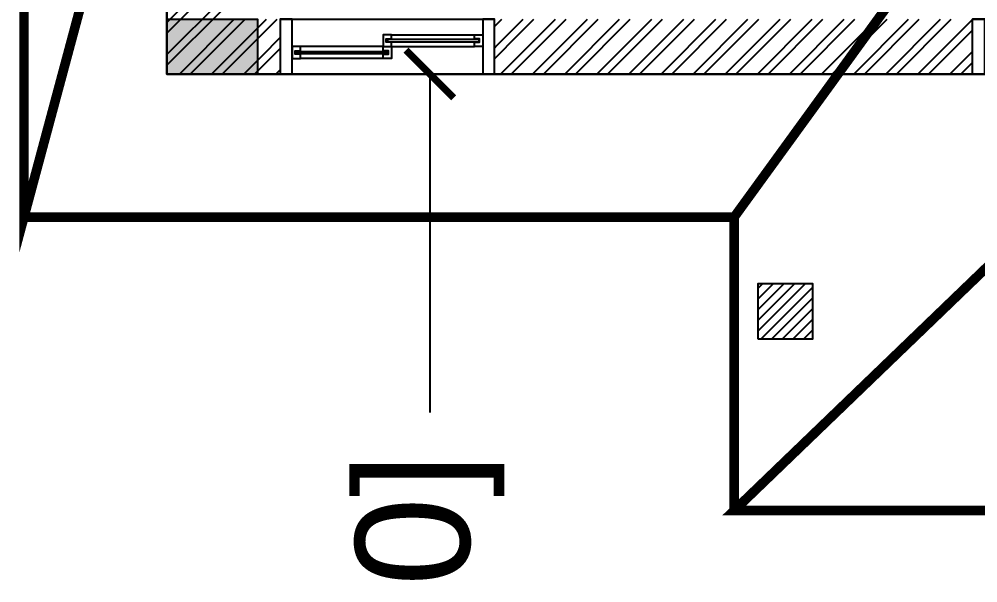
# Model space of a CAD drawing. Header units: millimetres. Extents: x -176651 to 424033, y -469666 to 486614.
# Drawn here: x 222122 to 226145, y 51172 to 53535 of the extents above; entities that cross this region are included whole.
import ezdxf

# ---------------------------------------------------------------- set-up
doc = ezdxf.new("R2010")
doc.units = ezdxf.units.MM
doc.set_wipeout_variables(frame=1)
doc.header["$PDMODE"] = 35
doc.header["$PDSIZE"] = 0.1
doc.linetypes.add('1625W-Roof Plan$0$DASHED', pattern=[0.75, 0.5, -0.25])
doc.linetypes.add('HIDDEN', pattern=[9.525, 6.35, -3.175])
doc.layers.get('Defpoints').update_dxf_attribs({"color": 252})
for name, color, linetype in [('1625_West Villa$0$ad-Elevation 10', 8, 'Continuous'), ('1625_West Villa$0$ad-Glass Sectionline', 8, 'Continuous'), ('1625_West Villa$0$ad-Wall', 8, 'Continuous'), ('1625_West Villa$0$ad-Wall hatch', 8, 'Continuous'), ('1625W-Roof Plan$0$ad-Primary Roof', 8, 'Continuous'), ('1625W-Roof Plan$0$ad-Secondary Roof', 8, 'Continuous'), ('1625W_Columns$0$ad-Column', 8, 'Continuous'), ('1625W_Columns$0$ad-Column Hatch', 8, 'Continuous'), ('1625W_Columns$0$ad-MS Column', 8, 'Continuous'), ('ad-Dimension', 4, 'Continuous'), ('ad-Plinth', 8, 'Continuous')]:
    doc.layers.add(name, color=color, linetype=linetype)
doc.styles.get("Standard").update_dxf_attribs({"font": 'arial.ttf'})
doc.dimstyles.new('Copy of A-100-DIM-INT (MM-FT)', dxfattribs={"dimscale": 500, "dimtxt": 2.4, "dimasz": 1, "dimexe": 0, "dimexo": 0, "dimgap": 1, "dimtad": 0, "dimdec": 0, "dimlfac": 0.03937, "dimdsep": 46, "dimlunit": 3, "dimtxsty": 'Standard', "dimblk": 'ARCHTICK', "dimcen": 0.025, "dimclrd": 256, "dimclre": 256, "dimclrt": 256, "dimazin": 2, "dimtfac": 1, "dimtdec": 0, "dimtix": 1, "dimtmove": 2, "dimatfit": 3, "dimldrblk": 'ARCHTICK', "dimfxl": 1, "dimtolj": 1, "dimtzin": 0, "dimarcsym": 0})

# ---------------------------------------------------------------- blocks, each defined once
blk = doc.blocks.new('_ArchTick')
at = {"color": 0, "linetype": 'ByBlock', "const_width": 0.15}
blk.add_lwpolyline([(-0.5, -0.5), (0.5, 0.5)], dxfattribs=at)
blk = doc.blocks.new('*D13')
at = {"layer": 'ad-Dimension', "lineweight": -2, "transparency": 16777216}
for p, q in [((0, 0), (1102.9, 0)), ((1102.9, 0), (1102.9, -1419.3)), ((1102.9, -6100), (1102.9, -4680.7)), ((0, -6100), (1102.9, -6100))]:
    blk.add_line(p, q, dxfattribs=at)
at = {"layer": 'Defpoints', "color": 0, "ltscale": 5, "transparency": 16777216}
for p in [(0, 0), (0, -6100), (1102.9, -6100)]:
    blk.add_point(p, dxfattribs=at)
at = {"layer": 'ad-Dimension', "lineweight": -2, "ltscale": 5, "transparency": 16777216, "xscale": 200, "yscale": 200, "zscale": 200}
for p, rotation in [((1102.9, 0), 90), ((1102.9, -6100), 270)]:
    blk.add_blockref('_ArchTick', p, dxfattribs=dict(at, rotation=rotation))
at = {"layer": 'ad-Dimension', "ltscale": 5, "transparency": 16777216, "insert": (1102.9, -3050), "char_height": 480, "attachment_point": 5, "rotation": 90}
blk.add_mtext("\\A1;20' [6100]", dxfattribs=at)
blk = doc.blocks.new('*D14')
at = {"layer": 'ad-Dimension', "linetype": 'HIDDEN', "lineweight": -2, "transparency": 16777216}
blk.add_line((-6100, 0), (-6100, 1031.8), dxfattribs=at)
at = {"layer": 'ad-Dimension', "lineweight": -2, "transparency": 16777216}
for p, q in [((-6100, 1031.8), (-4680.7, 1031.8)), ((0, 1031.8), (-1419.3, 1031.8)), ((0, 0), (0, 1031.8))]:
    blk.add_line(p, q, dxfattribs=at)
at = {"layer": 'Defpoints', "color": 0, "ltscale": 5, "transparency": 16777216}
for p in [(-6100, 1031.8), (-6100, 0), (0, 0)]:
    blk.add_point(p, dxfattribs=at)
at = {"layer": 'ad-Dimension', "lineweight": -2, "ltscale": 5, "transparency": 16777216, "xscale": 200, "yscale": 200, "zscale": 200, "rotation": 180}
blk.add_blockref('_ArchTick', (-6100, 1031.8), dxfattribs=at)
at = {"layer": 'ad-Dimension', "lineweight": -2, "ltscale": 5, "transparency": 16777216, "xscale": 200, "yscale": 200, "zscale": 200}
blk.add_blockref('_ArchTick', (0, 1031.8), dxfattribs=at)
at = {"layer": 'ad-Dimension', "ltscale": 5, "transparency": 16777216, "insert": (-3050, 1031.8), "char_height": 480, "attachment_point": 5}
blk.add_mtext("\\A1;20' [6100]", dxfattribs=at)
blk = doc.blocks.new('1625_West Villa$0$$ZCDB_AUDIT_GENERATED_C7DC')
blk.add_wipeout([(0, 230), (900, 230), (900, 0), (0, 0)]).dxf.layer = '1625_West Villa$0$ad-Elevation 10'
at = {"layer": '1625_West Villa$0$ad-Elevation 10'}
for points in [[(900, 230), (0, 230)], [(900, 0), (0, 0)]]:
    blk.add_lwpolyline(points, dxfattribs=at)
for points in [[(50, 0), (50, 230), (0, 230), (0, 0)], [(850, 0), (900, 0), (900, 230), (850, 230)], [(467.5, 133), (467.5, 115), (432.5, 115), (432.5, 165), (467.5, 165), (467.5, 147), (445.5, 147), (445.5, 133)], [(815, 133), (815, 115), (850, 115), (850, 165), (815, 165), (815, 147), (837, 147), (837, 133)], [(85, 83), (85, 65), (50, 65), (50, 115), (85, 115), (85, 97), (63, 97), (63, 83)], [(432.5, 83), (432.5, 65), (467.5, 65), (467.5, 115), (432.5, 115), (432.5, 97), (454.5, 97), (454.5, 83)]]:
    blk.add_lwpolyline(points, close=True, dxfattribs=at)
at = {"layer": '1625_West Villa$0$ad-Glass Sectionline'}
for points in [[(467.5, 165), (815, 165)], [(432.5, 115), (85, 115)], [(467.5, 115), (815, 115)], [(432.5, 65), (85, 65)]]:
    blk.add_lwpolyline(points, dxfattribs=at)
for points in [[(450, 145), (835, 145), (835, 135), (450, 135)], [(450, 95), (65, 95), (65, 85), (450, 85)]]:
    blk.add_lwpolyline(points, close=True, dxfattribs=at)
blk = doc.blocks.new('*U93')
blk.add_blockref('1625_West Villa$0$$ZCDB_AUDIT_GENERATED_C7DC', (0, 0))
blk = doc.blocks.new('1625_West Villa$0$zw$6266')
at = {"layer": '1625_West Villa$0$ad-Wall hatch', "transparency": 33554610}
h = blk.add_hatch(dxfattribs=at)
h.set_pattern_fill('ANSI32', color=256, scale=10)
h.set_pattern_definition([(45, (388774.33, 102900.03), (-67.35192, 67.35192), []), (45, (388819.235, 102900.03), (-67.35192, 67.35192), [])])
h.paths.add_polyline_path([(230, 8875), (230, 9105), (0, 9105), (0, 8645), (2830, 8645), (2830, 4745), (0, 4745), (0, 0), (9240, 0), (9240, 230), (8540, 230), (8540, 4745), (4810, 4745), (4810, 4515), (4995, 4515), (4995, 3930), (5110, 3930), (5110, 4630), (8310, 4630), (8310, 3130), (6860, 3130), (6860, 3015), (8310, 3015), (8310, 230), (5110, 230), (5110, 3015), (6060, 3015), (6060, 3130), (4995, 3130), (4995, 230), (230, 230), (230, 4515), (3910, 4515), (3910, 4745), (3060, 4745), (3060, 8875)])
at = {"rotation": 180}
blk.add_blockref('*U93', (1375, 230), dxfattribs=at)
at = {"xscale": -1, "rotation": 179.9999999999999}
blk.add_blockref('*U93', (3380, 230), dxfattribs=at)
at = {"layer": '1625_West Villa$0$ad-Wall'}
blk.add_lwpolyline([(3910, 4745), (3060, 4745), (3060, 8875), (230, 8875), (230, 9105), (0, 9105), (0, 8645), (2830, 8645), (2830, 4745), (0, 4745), (0, 0), (9240, 0)], dxfattribs=at)
blk = doc.blocks.new('1625W-Roof Plan$0$A$Ca594aa6c')
at = {"layer": '1625W-Roof Plan$0$ad-Primary Roof', "linetype": '1625W-Roof Plan$0$DASHED', "ltscale": 2, "const_width": 40}
blk.add_lwpolyline([(12570, -15450), (2380, -15450), (7475, -10550)], close=True, dxfattribs=at)
blk.add_lwpolyline([(2380, -15450), (2380, -14220)], dxfattribs=at)
at = {"layer": '1625W-Roof Plan$0$ad-Secondary Roof', "linetype": '1625W-Roof Plan$0$DASHED', "ltscale": 2, "const_width": 40}
for points in [[(-600, -8425), (179.3, -11322.5), (-600, -14220)], [(2380, -8425), (4485.4, -11322.5), (2380, -14220), (-600, -14220), (-600, -8425)]]:
    blk.add_lwpolyline(points, close=True, dxfattribs=at)
blk = doc.blocks.new('1625W-Roof Plan')
blk.add_blockref('1625W-Roof Plan$0$A$Ca594aa6c', (0, 13620))
blk = doc.blocks.new('1625W_Columns$0$A$C42b14ea2')
at = {"layer": '1625W_Columns$0$ad-MS Column'}
h = blk.add_hatch(dxfattribs=at)
h.set_pattern_fill('ANSI31', color=256, scale=10)
h.set_pattern_definition([(45, (-1729784.14, 638048.958), (-22.4506403, 22.4506403), [])])
h.paths.add_polyline_path([(0, 0), (230, 0), (230, 230), (0, 230)])
blk.add_lwpolyline([(0, 0), (230, 0), (230, 230), (0, 230)], close=True, dxfattribs=at)
blk = doc.blocks.new('1625W_Columns$0$zw$6AA0')
at = {"layer": '1625W_Columns$0$ad-Column Hatch', "transparency": 33554687}
h = blk.add_hatch(color=256, dxfattribs=at)
h.dxf.hatch_style = 1
h.paths.add_polyline_path([(0, -230), (380, -230), (380, 0), (0, 0)])
at = {"layer": '1625W_Columns$0$ad-Column'}
blk.add_lwpolyline([(0, -230), (380, -230), (380, 0), (0, 0)], close=True, dxfattribs=at)
blk = doc.blocks.new('1625W_Columns')
blk.add_blockref('1625W_Columns$0$A$C42b14ea2', (2480, -1110))
at = {"layer": '1625W_Columns$0$ad-Column', "xscale": -1, "rotation": 179.9999999999999}
blk.add_blockref('1625W_Columns$0$zw$6AA0', (0, 0), dxfattribs=at)
blk = doc.blocks.new('1625_West Villa')
blk.add_blockref('1625W-Roof Plan', (0, 0))
blk.add_blockref('1625_West Villa$0$zw$6266', (0, 0))
blk.add_blockref('1625W_Columns', (0, 0))
blk = doc.blocks.new("All Plot's Villa Plans")
at = {"ltscale": 5}
blk.add_blockref('1625_West Villa', (222742.3, 53304.9), dxfattribs=at)
blk = doc.blocks.new('zw$F00C')
at = {"layer": 'ad-Plinth', "ltscale": 5}
blk.add_lwpolyline([(0, 13620), (12120, 13620), (12120, 0), (0, 0), (0, 4745), (2830, 4745), (2830, 8645), (0, 8645)], close=True, dxfattribs=at)
at = {"layer": 'ad-Dimension'}
dim = blk.add_linear_dim(base=(-6100, 1031.8), p1=(0, 0), p2=(-6100, 0), dimstyle='Copy of A-100-DIM-INT (MM-FT)', override={"dimscale": 200}, dxfattribs=at)
dim.commit()
dim.dimension.update_dxf_attribs({"geometry": '*D14', "text_midpoint": (-3050, 1031.8)})
dim = blk.add_linear_dim(base=(1102.9, -6100), p1=(0, 0), p2=(0, -6100), angle=90, dimstyle='Copy of A-100-DIM-INT (MM-FT)', override={"dimscale": 200}, dxfattribs=at)
dim.commit()
dim.dimension.update_dxf_attribs({"geometry": '*D13', "text_midpoint": (1102.9, -3050)})
blk = doc.blocks.new('zw$898C')
at = {"layer": 'ad-Plinth', "ltscale": 5}
blk.add_blockref('zw$F00C', (30903.5, -375453.9), dxfattribs=at)

msp = doc.modelspace()

# ---------------------------------------------------------------- block references
at = {"ltscale": 5}
msp.add_blockref("All Plot's Villa Plans", (0, 0), dxfattribs=at)

# ---------------------------------------------------------------- next in the draw order: block references
msp.add_blockref('zw$898C', (191838.8, 428758.8), dxfattribs=at)

doc.saveas('drawing.dxf')
